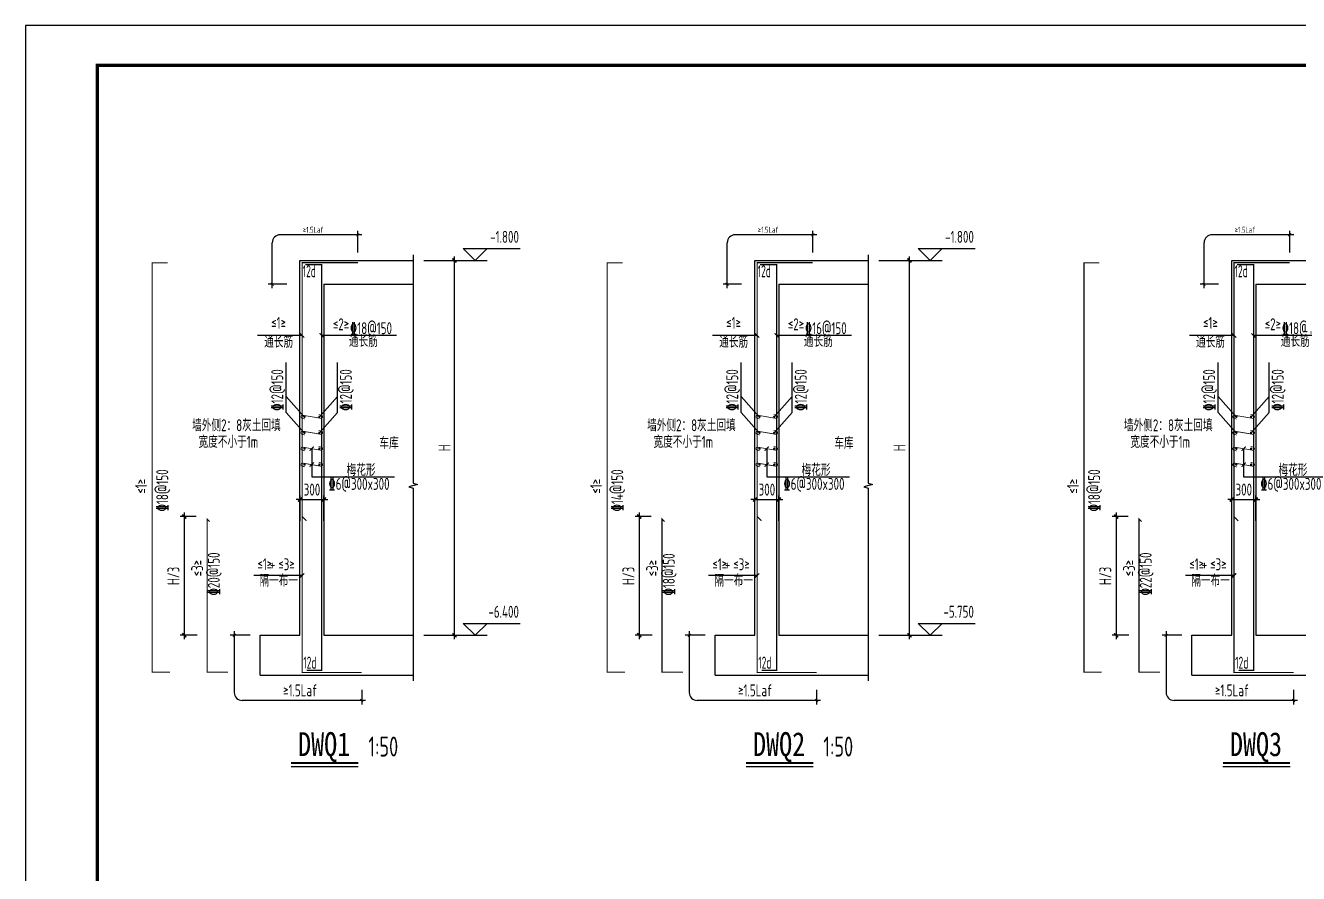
# Model space of a CAD drawing. Extents: x -502255 to 1362592, y -400300 to 332622.
# Drawn here: x 392832 to 408788, y -76937 to -66305 of the extents above; entities that cross this region are included whole.
import ezdxf
from ezdxf.enums import TextEntityAlignment as Align

# ---------------------------------------------------------------- set-up
doc = ezdxf.new("R2010")
doc.units = 0
doc.header["$LTSCALE"] = 1000
doc.header["$MEASUREMENT"] = 0
doc.linetypes.add('DASH', pattern=[0.35, 0.25, -0.1])
for name, color, linetype in [('COLU_DE_NUM', 7, 'Continuous'), ('DETL', 7, 'Continuous'), ('DIM', 3, 'Continuous'), ('ECA_TK', 7, 'Continuous'), ('hz', 7, 'Continuous'), ('PUB_DIM', 3, 'Continuous'), ('PUB_TEXT', 7, 'Continuous'), ('REIN', 1, 'Continuous'), ('REINL', 1, 'Continuous'), ('TEXT', 53, 'Continuous'), ('THIN', 7, 'Continuous'), ('tk', 7, 'Continuous')]:
    doc.layers.add(name, color=color, linetype=linetype)
doc.styles.get("Standard").update_dxf_attribs({"font": 'tssdeng2.shx', "width": 0.7, "bigfont": '@@hztxt.shx'})
doc.styles.add('TSSD_Dimension', font='tssdeng.shx', dxfattribs={"width": 0.7, "bigfont": 'Tssdchn.shx'})
doc.styles.add('TSSD_Label', font='tssdeng2.shx', dxfattribs={"width": 0.7, "bigfont": 'tssdchn.shx'})
doc.styles.add('TYDG_01', font='', dxfattribs={"width": 0.8})
doc.styles.get('TYDG_01').set_extended_font_data('SimSun')
doc.dimstyles.new('TSSD_50_50', dxfattribs={"dimtxt": 150, "dimasz": 50, "dimexe": 50, "dimexo": 125, "dimgap": 50, "dimtad": 1, "dimdec": 0, "dimzin": 0, "dimdsep": 46, "dimtxsty": 'Standard', "dimblk": 'ARCHTICK', "dimcen": 0, "dimdle": 50, "dimclrt": 7, "dimadec": 0, "dimazin": 0, "dimtfac": 1, "dimtdec": 0, "dimtix": 1, "dimtmove": 2, "dimatfit": 3, "dimfxl": 1, "dimtolj": 1, "dimtzin": 0, "dimarcsym": 0})

# ---------------------------------------------------------------- blocks, each defined once
blk = doc.blocks.new('_ArchTick')
at = {"color": 0, "linetype": 'ByBlock', "const_width": 0.4}
blk.add_lwpolyline([(-0.5, -0.5), (0.5, 0.5)], dxfattribs=at)
blk = doc.blocks.new('*D512')
at = {"layer": 'Defpoints', "color": 0, "transparency": 16777216}
for p in [(396573, -72249), (396273, -72639), (396573, -72639)]:
    blk.add_point(p, dxfattribs=at)
at = {"layer": 'PUB_DIM', "color": 0, "lineweight": -2, "transparency": 16777216}
for p, q in [((396273, -72249), (396223, -72249)), ((396273, -72514), (396273, -72199)), ((396273, -72249), (396573, -72249)), ((396573, -72514), (396573, -72199)), ((396573, -72249), (396623, -72249))]:
    blk.add_line(p, q, dxfattribs=at)
at = {"layer": 'PUB_DIM', "color": 0, "lineweight": -2, "transparency": 16777216, "xscale": 50, "yscale": 50, "zscale": 50}
blk.add_blockref('_ArchTick', (396273, -72249), dxfattribs=at)
at = {"layer": 'PUB_DIM', "color": 0, "lineweight": -2, "transparency": 16777216, "xscale": 50, "yscale": 50, "zscale": 50, "rotation": 180}
blk.add_blockref('_ArchTick', (396573, -72249), dxfattribs=at)
at = {"layer": 'PUB_DIM', "color": 7, "transparency": 16777216, "insert": (396423, -72124), "char_height": 150, "attachment_point": 5}
blk.add_mtext('\\A1;300', dxfattribs=at)
blk = doc.blocks.new('*D513')
at = {"layer": 'Defpoints', "color": 0, "transparency": 16777216}
for p in [(397699, -69250), (398209, -69250), (397699, -73950)]:
    blk.add_point(p, dxfattribs=at)
at = {"layer": 'PUB_DIM', "color": 0, "lineweight": -2, "transparency": 16777216}
for p, q in [((397824, -69250), (398259, -69250)), ((398209, -74000), (398209, -69200)), ((397824, -73950), (398259, -73950))]:
    blk.add_line(p, q, dxfattribs=at)
at = {"layer": 'PUB_DIM', "color": 0, "lineweight": -2, "transparency": 16777216, "xscale": 50, "yscale": 50, "zscale": 50}
for p, rotation in [((398209, -69250), 90), ((398209, -73950), 270)]:
    blk.add_blockref('_ArchTick', p, dxfattribs=dict(at, rotation=rotation))
at = {"layer": 'PUB_DIM', "color": 7, "transparency": 16777216, "insert": (398084, -71600), "char_height": 150, "attachment_point": 5, "rotation": 90}
blk.add_mtext('\\A1;H', dxfattribs=at)
blk = doc.blocks.new('*D514')
at = {"layer": 'Defpoints', "color": 0, "transparency": 16777216}
for p in [(395098, -72462), (394822, -73950), (395109, -73950)]:
    blk.add_point(p, dxfattribs=at)
at = {"layer": 'DIM', "color": 0, "lineweight": -2, "transparency": 16777216}
for p, q in [((394822, -72412), (394822, -74000)), ((394973, -72462), (394772, -72462)), ((394984, -73950), (394772, -73950))]:
    blk.add_line(p, q, dxfattribs=at)
at = {"layer": 'DIM', "color": 0, "lineweight": -2, "transparency": 16777216, "xscale": 50, "yscale": 50, "zscale": 50}
for p, rotation in [((394822, -72462), 90), ((394822, -73950), 270)]:
    blk.add_blockref('_ArchTick', p, dxfattribs=dict(at, rotation=rotation))
at = {"layer": 'DIM', "color": 7, "transparency": 16777216, "insert": (394686, -73206), "char_height": 150, "attachment_point": 5, "rotation": 90}
blk.add_mtext('\\A1;H/3', dxfattribs=at)
blk = doc.blocks.new('*D515')
at = {"layer": 'Defpoints', "color": 0, "transparency": 16777216}
for p in [(402275, -72249), (401975, -72639), (402275, -72639)]:
    blk.add_point(p, dxfattribs=at)
at = {"layer": 'PUB_DIM', "color": 0, "lineweight": -2, "transparency": 16777216}
for p, q in [((401975, -72249), (401925, -72249)), ((401975, -72514), (401975, -72199)), ((401975, -72249), (402275, -72249)), ((402275, -72514), (402275, -72199)), ((402275, -72249), (402325, -72249))]:
    blk.add_line(p, q, dxfattribs=at)
at = {"layer": 'PUB_DIM', "color": 0, "lineweight": -2, "transparency": 16777216, "xscale": 50, "yscale": 50, "zscale": 50}
blk.add_blockref('_ArchTick', (401975, -72249), dxfattribs=at)
at = {"layer": 'PUB_DIM', "color": 0, "lineweight": -2, "transparency": 16777216, "xscale": 50, "yscale": 50, "zscale": 50, "rotation": 180}
blk.add_blockref('_ArchTick', (402275, -72249), dxfattribs=at)
at = {"layer": 'PUB_DIM', "color": 7, "transparency": 16777216, "insert": (402125, -72124), "char_height": 150, "attachment_point": 5}
blk.add_mtext('\\A1;300', dxfattribs=at)
blk = doc.blocks.new('*D516')
at = {"layer": 'Defpoints', "color": 0, "transparency": 16777216}
for p in [(403401, -69250), (403912, -69250), (403401, -73950)]:
    blk.add_point(p, dxfattribs=at)
at = {"layer": 'PUB_DIM', "color": 0, "lineweight": -2, "transparency": 16777216}
for p, q in [((403526, -69250), (403962, -69250)), ((403912, -74000), (403912, -69200)), ((403526, -73950), (403962, -73950))]:
    blk.add_line(p, q, dxfattribs=at)
at = {"layer": 'PUB_DIM', "color": 0, "lineweight": -2, "transparency": 16777216, "xscale": 50, "yscale": 50, "zscale": 50}
for p, rotation in [((403912, -69250), 90), ((403912, -73950), 270)]:
    blk.add_blockref('_ArchTick', p, dxfattribs=dict(at, rotation=rotation))
at = {"layer": 'PUB_DIM', "color": 7, "transparency": 16777216, "insert": (403787, -71600), "char_height": 150, "attachment_point": 5, "rotation": 90}
blk.add_mtext('\\A1;H', dxfattribs=at)
blk = doc.blocks.new('*D517')
at = {"layer": 'Defpoints', "color": 0, "transparency": 16777216}
for p in [(400800, -72462), (400525, -73950), (400811, -73950)]:
    blk.add_point(p, dxfattribs=at)
at = {"layer": 'DIM', "color": 0, "lineweight": -2, "transparency": 16777216}
for p, q in [((400525, -72412), (400525, -74000)), ((400675, -72462), (400475, -72462)), ((400686, -73950), (400475, -73950))]:
    blk.add_line(p, q, dxfattribs=at)
at = {"layer": 'DIM', "color": 0, "lineweight": -2, "transparency": 16777216, "xscale": 50, "yscale": 50, "zscale": 50}
for p, rotation in [((400525, -72462), 90), ((400525, -73950), 270)]:
    blk.add_blockref('_ArchTick', p, dxfattribs=dict(at, rotation=rotation))
at = {"layer": 'DIM', "color": 7, "transparency": 16777216, "insert": (400389, -73206), "char_height": 150, "attachment_point": 5, "rotation": 90}
blk.add_mtext('\\A1;H/3', dxfattribs=at)
blk = doc.blocks.new('*D518')
at = {"layer": 'Defpoints', "color": 0, "transparency": 16777216}
for p in [(408252, -72249), (407952, -72639), (408252, -72639)]:
    blk.add_point(p, dxfattribs=at)
at = {"layer": 'PUB_DIM', "color": 0, "lineweight": -2, "transparency": 16777216}
for p, q in [((407952, -72249), (407902, -72249)), ((407952, -72514), (407952, -72199)), ((407952, -72249), (408252, -72249)), ((408252, -72514), (408252, -72199)), ((408252, -72249), (408302, -72249))]:
    blk.add_line(p, q, dxfattribs=at)
at = {"layer": 'PUB_DIM', "color": 0, "lineweight": -2, "transparency": 16777216, "xscale": 50, "yscale": 50, "zscale": 50}
blk.add_blockref('_ArchTick', (407952, -72249), dxfattribs=at)
at = {"layer": 'PUB_DIM', "color": 0, "lineweight": -2, "transparency": 16777216, "xscale": 50, "yscale": 50, "zscale": 50, "rotation": 180}
blk.add_blockref('_ArchTick', (408252, -72249), dxfattribs=at)
at = {"layer": 'PUB_DIM', "color": 7, "transparency": 16777216, "insert": (408102, -72124), "char_height": 150, "attachment_point": 5}
blk.add_mtext('\\A1;300', dxfattribs=at)
blk = doc.blocks.new('*D520')
at = {"layer": 'Defpoints', "color": 0, "transparency": 16777216}
for p in [(406777, -72462), (406502, -73950), (406788, -73950)]:
    blk.add_point(p, dxfattribs=at)
at = {"layer": 'DIM', "color": 0, "lineweight": -2, "transparency": 16777216}
for p, q in [((406502, -72412), (406502, -74000)), ((406652, -72462), (406452, -72462)), ((406663, -73950), (406452, -73950))]:
    blk.add_line(p, q, dxfattribs=at)
at = {"layer": 'DIM', "color": 0, "lineweight": -2, "transparency": 16777216, "xscale": 50, "yscale": 50, "zscale": 50}
for p, rotation in [((406502, -72462), 90), ((406502, -73950), 270)]:
    blk.add_blockref('_ArchTick', p, dxfattribs=dict(at, rotation=rotation))
at = {"layer": 'DIM', "color": 7, "transparency": 16777216, "insert": (406366, -73206), "char_height": 150, "attachment_point": 5, "rotation": 90}
blk.add_mtext('\\A1;H/3', dxfattribs=at)
blk = doc.blocks.new('10B_A1')
at = {"layer": 'ECA_TK'}
blk.add_lwpolyline([(0, 0), (841, 0), (841, 594), (0, 594)], close=True, dxfattribs=at)
at = {"layer": 'ECA_TK', "const_width": 0.8}
blk.add_lwpolyline([(831, 10), (831, 584), (18, 584), (18, 10)], close=True, dxfattribs=at)

msp = doc.modelspace()

# ---------------------------------------------------------------- linework, layer by layer
at = {"color": 0, "linetype": 'ByBlock', "const_width": 10}
for points in [[(396980.4, -68947.1), (397015.8, -68911.7)], [(402682.8, -68947.1), (402718.2, -68911.7)], [(408659.9, -68947.1), (408695.3, -68911.7)], [(395906.9, -69532.6), (395942.3, -69568)], [(401609.3, -69532.6), (401644.7, -69568)], [(407586.4, -69532.6), (407621.8, -69568)], [(395430.7, -73968), (395466.1, -73932.6)], [(401133.1, -73968), (401168.5, -73932.6)], [(407110.2, -73968), (407145.6, -73932.6)], [(397028.2, -74748.4), (397063.6, -74783.7)], [(402730.6, -74748.4), (402766, -74783.7)], [(408707.7, -74748.4), (408743.1, -74783.7)]]:
    msp.add_lwpolyline(points, dxfattribs=at)
at = {"color": 0, "const_width": 15}
for points in [[(396326.9, -70218.1), (396273.8, -70165.1)], [(396571.9, -70218.1), (396518.8, -70165.1)], [(402029.3, -70218.1), (401976.3, -70165.1)], [(402274.3, -70218.1), (402221.3, -70165.1)], [(408006.4, -70218.1), (407953.3, -70165.1)], [(408251.4, -70218.1), (408198.3, -70165.1)], [(396447, -71584.5), (396394, -71637.5)], [(402149.4, -71584.5), (402096.4, -71637.5)], [(408126.5, -71584.5), (408073.5, -71637.5)], [(396447, -71784.5), (396394, -71837.5)], [(402149.4, -71784.5), (402096.4, -71837.5)], [(408126.5, -71784.5), (408073.5, -71837.5)], [(396326.9, -73173.6), (396273.8, -73226.7)], [(402029.3, -73173.6), (401976.2, -73226.7)], [(408006.4, -73173.6), (407953.3, -73226.7)]]:
    msp.add_lwpolyline(points, dxfattribs=at)
at = {"const_width": 25}
for points in [[(397003.2, -75552), (396160.6, -75552)], [(402705.6, -75552), (401863.1, -75552)], [(408682.7, -75552), (407840.2, -75552)]]:
    msp.add_lwpolyline(points, dxfattribs=at)
at = {"layer": 'DETL'}
for p, q in [((396272.9, -73950.3), (396272.9, -69250.3)), ((396272.9, -69250.3), (397690.5, -69250.3)), ((401975.3, -73950.3), (401975.3, -69250.3)), ((401975.3, -69250.3), (403393, -69250.3)), ((407952.4, -73950.3), (407952.4, -69250.3)), ((407952.4, -69250.3), (409370, -69250.3)), ((396572.9, -69550.3), (397690.5, -69550.3)), ((396572.9, -69550.3), (396572.9, -73950.3)), ((402275.3, -69550.3), (403393, -69550.3)), ((402275.3, -69550.3), (402275.3, -73950.3)), ((408252.4, -69550.3), (409370, -69550.3)), ((408252.4, -69550.3), (408252.4, -73950.3)), ((395772.9, -73950.3), (396272.9, -73950.3)), ((395772.9, -74450.3), (395772.9, -73950.3)), ((396572.9, -73950.3), (397272.9, -73950.3)), ((397272.9, -73950.3), (397690.5, -73950.3)), ((401475.3, -73950.3), (401975.3, -73950.3)), ((401475.3, -74450.3), (401475.3, -73950.3)), ((402275.3, -73950.3), (402975.3, -73950.3)), ((402975.3, -73950.3), (403393, -73950.3)), ((407452.4, -73950.3), (407952.4, -73950.3)), ((407452.4, -74450.3), (407452.4, -73950.3)), ((408252.4, -73950.3), (408952.4, -73950.3)), ((395772.9, -74450.3), (397690.5, -74450.3)), ((401475.3, -74450.3), (403393, -74450.3)), ((407452.4, -74450.3), (409370, -74450.3))]:
    msp.add_line(p, q, dxfattribs=at)
at = {"layer": 'DIM'}
for p, q in [((397048.1, -68929.4), (396024.6, -68929.4)), ((396998.1, -69152.8), (396998.1, -68879.4)), ((402750.5, -68929.4), (401727, -68929.4)), ((402700.5, -69152.8), (402700.5, -68879.4)), ((408727.6, -68929.4), (407704.1, -68929.4)), ((408677.6, -69152.8), (408677.6, -68879.4)), ((395924.6, -69600.3), (395924.6, -69029.4)), ((401627, -69600.3), (401627, -69029.4)), ((407604.1, -69600.3), (407604.1, -69029.4)), ((396105.9, -69550.3), (395874.6, -69550.3)), ((401808.3, -69550.3), (401577, -69550.3)), ((407785.4, -69550.3), (407554.1, -69550.3)), ((395647.9, -73950.3), (395398.4, -73950.3)), ((395448.4, -73900.3), (395448.4, -74666.1)), ((401350.3, -73950.3), (401100.8, -73950.3)), ((401150.8, -73900.3), (401150.8, -74666.1)), ((407327.4, -73950.3), (407077.9, -73950.3)), ((407127.9, -73900.3), (407127.9, -74666.1)), ((397045.9, -74633), (397045.9, -74816.1)), ((402748.3, -74633), (402748.3, -74816.1)), ((408725.4, -74633), (408725.4, -74816.1)), ((397095.9, -74766.1), (395548.4, -74766.1)), ((402798.3, -74766.1), (401250.8, -74766.1)), ((408775.4, -74766.1), (407227.9, -74766.1))]:
    msp.add_line(p, q, dxfattribs=at)
for centre, start, end in [((396024.6, -69029.4), 90, 180), ((401727, -69029.4), 90, 180), ((407704.1, -69029.4), 90, 180), ((395548.4, -74666.1), 180, 270), ((401250.8, -74666.1), 180, 270), ((407227.9, -74666.1), 180, 270)]:
    msp.add_arc(centre, 100, start, end, dxfattribs=at)
at = {"layer": 'hz'}
for points in [[(396160.6, -75597), (397003.2, -75597)], [(401863.1, -75597), (402705.6, -75597)], [(407840.2, -75597), (408682.7, -75597)]]:
    msp.add_lwpolyline(points, dxfattribs=at)
at = {"layer": 'REIN', "const_width": 15}
for points in [[(394613.7, -69281.5), (394420, -69281.5), (394420, -74413), (394642.4, -74413)], [(396998.1, -69277.8), (396300.4, -69277.8), (396300.3, -74416.3), (397045.9, -74416.3)], [(396356.8, -74388.8), (396545.4, -74388.8), (396545.4, -69305.3), (396338.1, -69305.3)], [(400316.1, -69281.5), (400122.4, -69281.5), (400122.4, -74413), (400344.8, -74413)], [(402700.5, -69277.8), (402002.8, -69277.8), (402002.8, -74416.3), (402748.3, -74416.3)], [(402059.2, -74388.8), (402247.8, -74388.8), (402247.8, -69305.3), (402040.5, -69305.3)], [(406293.2, -69281.5), (406099.5, -69281.5), (406099.5, -74413), (406321.9, -74413)], [(408677.6, -69277.8), (407979.9, -69277.8), (407979.8, -74416.3), (408725.4, -74416.3)], [(408036.3, -74388.8), (408224.9, -74388.8), (408224.9, -69305.3), (408017.6, -69305.3)], [(395140.4, -72525.2), (395108.6, -72493.4), (395108.6, -74413), (395372.1, -74413)], [(396353.4, -72515.3), (396300.3, -72462.3), (396300.3, -74416.3), (396739.4, -74416.3)], [(400842.9, -72525.2), (400811, -72493.4), (400811, -74413), (401074.5, -74413)], [(402055.8, -72515.3), (402002.8, -72462.3), (402002.8, -74416.3), (402441.9, -74416.3)], [(406819.9, -72525.2), (406788.1, -72493.4), (406788.1, -74413), (407051.6, -74413)], [(408032.9, -72515.3), (407979.8, -72462.3), (407979.8, -74416.3), (408418.9, -74416.3)]]:
    msp.add_lwpolyline(points, dxfattribs=at)
at = {"layer": 'REIN', "ltscale": 0.5, "const_width": 15}
for points in [[(396329.3, -71218.1, 1), (396329.3, -71203.1, 1)], [(396515.6, -71218.1, 1), (396515.6, -71203.1, 1)], [(402031.7, -71218.1, 1), (402031.7, -71203.1, 1)], [(402218, -71218.1, 1), (402218, -71203.1, 1)], [(408008.8, -71218.1, 1), (408008.8, -71203.1, 1)], [(408195.1, -71218.1, 1), (408195.1, -71203.1, 1)], [(396329.3, -71418.1, 1), (396329.3, -71403.1, 1)], [(396515.6, -71418.1, 1), (396515.6, -71403.1, 1)], [(402031.7, -71418.1, 1), (402031.7, -71403.1, 1)], [(402218, -71418.1, 1), (402218, -71403.1, 1)], [(408008.8, -71418.1, 1), (408008.8, -71403.1, 1)], [(408195.1, -71418.1, 1), (408195.1, -71403.1, 1)], [(396329.3, -71618.1, 1), (396329.3, -71603.1, 1)], [(396515.6, -71618.1, 1), (396515.6, -71603.1, 1)], [(402031.7, -71618.1, 1), (402031.7, -71603.1, 1)], [(402218, -71618.1, 1), (402218, -71603.1, 1)], [(408008.8, -71618.1, 1), (408008.8, -71603.1, 1)], [(408195.1, -71618.1, 1), (408195.1, -71603.1, 1)], [(396329.3, -71818.1, 1), (396329.3, -71803.1, 1)], [(396515.6, -71818.1, 1), (396515.6, -71803.1, 1)], [(402031.7, -71818.1, 1), (402031.7, -71803.1, 1)], [(402218, -71818.1, 1), (402218, -71803.1, 1)], [(408008.8, -71818.1, 1), (408008.8, -71803.1, 1)], [(408195.1, -71818.1, 1), (408195.1, -71803.1, 1)]]:
    msp.add_lwpolyline(points, format="xyb", close=True, dxfattribs=at)
at = {"layer": 'REIN', "linetype": 'DASH', "ltscale": 0.5, "const_width": 10}
for points in [[(396333.7, -71439.5), (396299, -71430, -0.9739328), (396308.3, -71392.1), (396532.7, -71430, 1.0267649), (396542, -71392.1), (396507.3, -71382.6)], [(402036.1, -71439.5), (402001.4, -71430, -0.9739328), (402010.8, -71392.1), (402235.1, -71430, 1.0267649), (402244.4, -71392.1), (402209.7, -71382.6)], [(408013.2, -71439.5), (407978.5, -71430, -0.9739328), (407987.9, -71392.1), (408212.2, -71430, 1.0267649), (408221.5, -71392.1), (408186.8, -71382.6)], [(396333.7, -71839.5), (396299, -71830, -0.9739328), (396308.3, -71792.1), (396532.6, -71830, 1.0267649), (396542, -71792.1), (396507.3, -71782.6)], [(402036.1, -71839.5), (402001.4, -71830, -0.9739328), (402010.8, -71792.1), (402235.1, -71830, 1.0267649), (402244.4, -71792.1), (402209.7, -71782.6)], [(408013.2, -71839.5), (407978.5, -71830, -0.9739328), (407987.8, -71792.1), (408212.1, -71830, 1.0267649), (408221.5, -71792.1), (408186.8, -71782.6)]]:
    msp.add_lwpolyline(points, format="xyb", dxfattribs=at)
at = {"layer": 'REINL', "const_width": 9}
for points in [[(396333.7, -71239.5), (396299, -71230, -0.9739328), (396308.3, -71192.1), (396532.7, -71230, 1.0267649), (396542, -71192.1), (396507.3, -71182.6)], [(402036.1, -71239.5), (402001.4, -71230, -0.9739328), (402010.8, -71192.1), (402235.1, -71230, 1.0267649), (402244.4, -71192.1), (402209.7, -71182.6)], [(408013.2, -71239.5), (407978.5, -71230, -0.9739328), (407987.9, -71192.1), (408212.2, -71230, 1.0267649), (408221.5, -71192.1), (408186.8, -71182.6)], [(396333.7, -71639.5), (396299, -71630, -0.9739328), (396308.3, -71592.1), (396532.7, -71630, 1.0267649), (396542, -71592.1), (396507.3, -71582.6)], [(402036.1, -71639.5), (402001.4, -71630, -0.9739328), (402010.8, -71592.1), (402235.1, -71630, 1.0267649), (402244.4, -71592.1), (402209.7, -71582.6)], [(408013.2, -71639.5), (407978.5, -71630, -0.9739328), (407987.9, -71592.1), (408212.2, -71630, 1.0267649), (408221.5, -71592.1), (408186.8, -71582.6)]]:
    msp.add_lwpolyline(points, format="xyb", dxfattribs=at)
at = {"layer": 'TEXT'}
for p, q in [((396300.4, -70191.6), (395740.7, -70191.6)), ((397483.3, -70191.6), (396545.4, -70191.6)), ((402002.8, -70191.6), (401443.1, -70191.6)), ((403185.7, -70191.6), (402247.8, -70191.6)), ((407979.9, -70191.6), (407420.2, -70191.6)), ((409162.8, -70191.6), (408224.9, -70191.6)), ((396099.9, -71155.4), (396099.9, -70530.3)), ((396741.1, -71155.4), (396741.1, -70530.3)), ((401802.4, -71155.4), (401802.4, -70530.3)), ((402443.5, -71155.4), (402443.5, -70530.3)), ((407779.4, -71155.4), (407779.4, -70530.3)), ((408420.6, -71155.4), (408420.6, -70530.3)), ((396325.4, -71210.6), (396099.9, -70955.4)), ((396515.6, -71210.6), (396741.1, -70955.4)), ((402027.9, -71210.6), (401802.4, -70955.4)), ((402218, -71210.6), (402443.5, -70955.4)), ((408004.9, -71210.6), (407779.4, -70955.4)), ((408195.1, -71210.6), (408420.6, -70955.4)), ((396325.4, -71410.6), (396099.9, -71155.4)), ((396515.6, -71410.6), (396741.1, -71155.4)), ((402027.9, -71410.6), (401802.4, -71155.4)), ((402218, -71410.6), (402443.5, -71155.4)), ((408004.9, -71410.6), (407779.4, -71155.4)), ((408195.1, -71410.6), (408420.6, -71155.4)), ((396420.5, -71611), (396420.5, -71964.1)), ((402122.9, -71611), (402122.9, -71964.1)), ((408100, -71611), (408100, -71964.1)), ((396420.5, -71964.1), (397458.7, -71964.1)), ((402122.9, -71964.1), (403161.1, -71964.1)), ((408100, -71964.1), (409138.2, -71964.1)), ((396300.4, -73200.2), (395692.6, -73200.2)), ((402002.8, -73200.2), (401395, -73200.2)), ((407979.9, -73200.2), (407372.1, -73200.2))]:
    msp.add_line(p, q, dxfattribs=at)
at = {"layer": 'THIN'}
for p, q in [((398224.2, -69250.3), (398618.5, -69250.3)), ((398468.5, -69250.3), (398318.5, -69100.3)), ((398318.5, -69100.3), (398618.5, -69100.3)), ((398468.5, -69250.3), (398618.5, -69100.3)), ((398618.5, -69100.3), (399032, -69100.3)), ((403926.7, -69250.3), (404320.9, -69250.3)), ((404170.9, -69250.3), (404020.9, -69100.3)), ((404020.9, -69100.3), (404320.9, -69100.3)), ((404170.9, -69250.3), (404320.9, -69100.3)), ((404320.9, -69100.3), (404734.4, -69100.3)), ((398468.5, -73950.3), (398318.5, -73800.3)), ((398318.5, -73800.3), (398618.5, -73800.3)), ((398468.5, -73950.3), (398618.5, -73800.3)), ((398618.5, -73800.3), (399032, -73800.3)), ((404170.9, -73950.3), (404020.9, -73800.3)), ((404020.9, -73800.3), (404320.9, -73800.3)), ((404170.9, -73950.3), (404320.9, -73800.3)), ((404320.9, -73800.3), (404734.4, -73800.3)), ((398224.2, -73950.3), (398618.5, -73950.3)), ((403926.7, -73950.3), (404320.9, -73950.3))]:
    msp.add_line(p, q, dxfattribs=at)
for points in [[(397690.5, -69180.3), (397690.5, -72042.8), (397745.5, -72060.3), (397635.5, -72090.3), (397690.5, -72107.8), (397690.5, -74520.3)], [(403393, -69180.3), (403393, -72042.8), (403448, -72060.3), (403338, -72090.3), (403393, -72107.8), (403393, -74520.3)]]:
    msp.add_lwpolyline(points, dxfattribs=at)

# ---------------------------------------------------------------- block references
at = {"layer": 'tk', "xscale": 50, "yscale": 50, "zscale": 50}
msp.add_blockref('10B_A1', (392831.9, -96005.4), dxfattribs=at)

# ---------------------------------------------------------------- texts
at = {"layer": 'COLU_DE_NUM', "style": 'TSSD_Label', "width": 0.7}
for p in [(397129.9, -75470.1), (402832.4, -75470.1)]:
    msp.add_text('1:50', height=250, dxfattribs=at).set_placement(p)
at = {"layer": 'DIM', "color": 7, "char_height": 75, "attachment_point": 5, "style": 'TSSD_Dimension'}
for insert in [(396438.2, -68867), (402140.6, -68867), (408117.7, -68867)]:
    msp.add_mtext('≥1.5Laf', dxfattribs=dict(at, insert=insert))
at = {"layer": 'PUB_TEXT', "style": 'TYDG_01', "width": 0.8}
for s, p in [('DWQ1', (396249.3, -75464.7)), ('DWQ2', (401951.7, -75464.7)), ('DWQ3', (407928.8, -75464.7))]:
    msp.add_text(s, height=300, dxfattribs=at).set_placement(p)
at = {"layer": 'TEXT', "lineweight": 15, "ltscale": 100, "style": 'TSSD_Label'}
for s, width, p in [('12d', 0.6, (396306.9, -69461.2)), ('12d', 0.6, (402009.4, -69461.2)), ('12d', 0.6, (407986.4, -69461.2)), ('\x8418@150', 0.7, (396899.7, -70176.2)), ('\x8416@150', 0.7, (402602.1, -70176.2)), ('\x8418@150', 0.7, (408579.2, -70176.2)), ('梅花形', 0.7, (396857.6, -71953.7)), ('梅花形', 0.7, (402560, -71953.7)), ('梅花形', 0.7, (408537.1, -71953.7)), ('\x846@300x300', 0.7, (396630.5, -72127.3)), ('\x846@300x300', 0.7, (402332.9, -72127.3)), ('\x846@300x300', 0.7, (408310, -72127.3)), ('12d', 0.6, (396314.1, -74367.9)), ('12d', 0.6, (402016.5, -74367.9)), ('12d', 0.6, (407993.6, -74367.9))]:
    msp.add_text(s, height=150, dxfattribs=dict(at, width=width)).set_placement(p)
at = {"layer": 'TEXT', "lineweight": 15, "style": 'TSSD_Label', "width": 0.7}
for s, p in [('\x921\x93', (395911.5, -70153.5)), ('\x922\x93', (396685, -70171.3)), ('\x921\x93', (401613.9, -70153.5)), ('\x922\x93', (402387.4, -70171.3)), ('\x921\x93', (407591, -70153.5)), ('\x922\x93', (408364.5, -70171.3)), ('通长筋', (395824, -70390.3)), ('通长筋', (396886.3, -70380.9)), ('通长筋', (401526.4, -70390.3)), ('通长筋', (402588.7, -70380.9)), ('通长筋', (407503.5, -70390.3)), ('通长筋', (408565.8, -70380.9)), ('\x921\x93', (395738.7, -73179.9)), ('+', (395896, -73179.9)), ('\x923\x93', (396000.5, -73179.9)), ('\x921\x93', (401441.2, -73179.9)), ('+', (401598.4, -73179.9)), ('\x923\x93', (401702.9, -73179.9)), ('\x921\x93', (407418.2, -73179.9)), ('+', (407575.5, -73179.9)), ('\x923\x93', (407680, -73179.9)), ('隔一布一', (395764.3, -73384.3)), ('隔一布一', (401466.7, -73384.3)), ('隔一布一', (407443.8, -73384.3))]:
    msp.add_text(s, height=150, dxfattribs=at).set_placement(p, align=Align.BOTTOM_LEFT)
at = {"layer": 'TEXT', "lineweight": 15, "ltscale": 100, "style": 'TSSD_Label', "width": 0.7}
for s, p in [('\x8412@150', (396062.6, -71134.2)), ('\x8412@150', (396922.6, -71134.2)), ('\x8412@150', (401765, -71134.2)), ('\x8412@150', (402625, -71134.2)), ('\x8412@150', (407742.1, -71134.2)), ('\x8412@150', (408602.1, -71134.2)), ('\x921\x93', (394355.8, -72175.6)), ('\x921\x93', (400058.2, -72175.6)), ('\x921\x93', (406035.3, -72175.6)), ('\x923\x93', (395059.1, -73212.1)), ('\x923\x93', (400761.5, -73212.1)), ('\x923\x93', (406738.6, -73212.1))]:
    msp.add_text(s, height=150, rotation=90, dxfattribs=at).set_placement(p)
at = {"layer": 'TEXT', "style": 'TSSD_Label', "width": 0.7}
for s, p in [('墙外侧2：8灰土回填', (394921.3, -71437.5)), ('墙外侧2：8灰土回填', (400623.7, -71437.5)), ('墙外侧2：8灰土回填', (406600.8, -71437.5)), ('宽度不小于1m', (395001.4, -71645.3)), ('宽度不小于1m', (400703.9, -71645.3)), ('宽度不小于1m', (406680.9, -71645.3))]:
    msp.add_text(s, height=150, dxfattribs=at).set_placement(p, align=Align.BOTTOM_LEFT)
for p in [(397267.7, -71616.3), (402970.1, -71616.3)]:
    msp.add_text('车库', height=150, dxfattribs=at).set_placement(p)
for s, p in [('\x8418@150', (394621.5, -72396)), ('\x8414@150', (400323.9, -72396)), ('\x8418@150', (406301, -72396)), ('\x8420@150', (395267.9, -73449.3)), ('\x8422@150', (406947.4, -73449.3)), ('\x8418@150', (400970.3, -73449.3))]:
    msp.add_text(s, height=150, rotation=90, dxfattribs=at).set_placement(p)
at = {"layer": 'TEXT', "lineweight": 15, "char_height": 150, "attachment_point": 5, "style": 'TSSD_Label'}
for insert in [(396274.9, -74640.7), (401977.3, -74640.7), (407954.4, -74640.7)]:
    msp.add_mtext('≥1.5Laf', dxfattribs=dict(at, insert=insert))
at = {"layer": 'THIN', "style": 'TSSD_Label', "width": 0.7}
for s, p in [('-1.800', (399017, -69075.3)), ('-1.800', (404719.4, -69075.3)), ('-6.400', (399017, -73775.3)), ('-5.750', (404719.4, -73775.3))]:
    msp.add_text(s, height=150, dxfattribs=at).set_placement(p, align=Align.BOTTOM_RIGHT)

# ---------------------------------------------------------------- dimensions: what is measured, and where the dimension line sits
at = {"layer": 'DIM'}
for base, p1, p2, picture, middle in [((394822.3, -73950.3), (395097.6, -72462.3), (395108.6, -73950.3), '*D514', (394686.2, -73206.3)), ((400524.7, -73950.3), (400800, -72462.3), (400811, -73950.3), '*D517', (400388.6, -73206.3)), ((406501.8, -73950.3), (406777.1, -72462.3), (406788.1, -73950.3), '*D520', (406365.7, -73206.3))]:
    dim = msp.add_linear_dim(base=base, p1=p1, p2=p2, angle=90, text='H/3', dimstyle='TSSD_50_50', dxfattribs=at)
    dim.commit()
    dim.dimension.update_dxf_attribs({"geometry": picture, "text_midpoint": middle, "dimtype": 160})
at = {"layer": 'PUB_DIM'}
for base, p1, p2, picture, middle in [((398209.4, -69250.3), (397698.8, -73950.3), (397698.8, -69250.3), '*D513', (398084.4, -71600.3)), ((403911.8, -69250.3), (403401.2, -73950.3), (403401.2, -69250.3), '*D516', (403786.8, -71600.3))]:
    dim = msp.add_linear_dim(base=base, p1=p1, p2=p2, angle=90, text='H', dimstyle='TSSD_50_50', dxfattribs=at)
    dim.commit()
    dim.dimension.update_dxf_attribs({"geometry": picture, "text_midpoint": middle})
for base, p1, p2, picture, middle in [((396572.9, -72249.1), (396272.9, -72639.3), (396572.9, -72639.3), '*D512', (396422.9, -72124.1)), ((402275.3, -72249.1), (401975.3, -72639.3), (402275.3, -72639.3), '*D515', (402125.3, -72124.1)), ((408252.4, -72249.1), (407952.4, -72639.3), (408252.4, -72639.3), '*D518', (408102.4, -72124.1))]:
    dim = msp.add_linear_dim(base=base, p1=p1, p2=p2, text='300', dimstyle='TSSD_50_50', dxfattribs=at)
    dim.commit()
    dim.dimension.update_dxf_attribs({"geometry": picture, "text_midpoint": middle})

doc.saveas('drawing.dxf')
